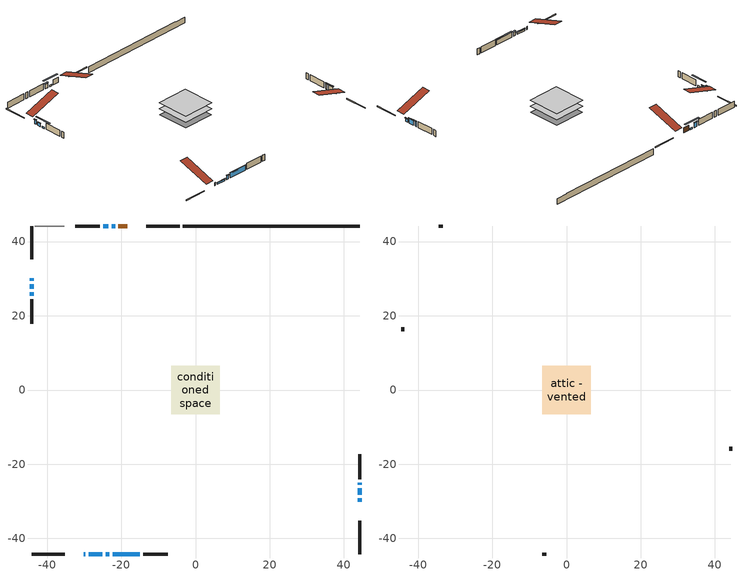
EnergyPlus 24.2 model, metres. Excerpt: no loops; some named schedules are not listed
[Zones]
conditioned space
 floor adiabatic (AdiabaticFloorConstruction): -6.49,-6.49 -6.49,6.49 6.49,6.49 6.49,-6.49 z0.76
 floor foundation (Slab1 construction): -6.29,-6.29 -6.29,6.29 6.29,6.29 6.29,-6.29 z-1.68
 wall outside (RimJoist1 construction): -4.3,44.18 -13.21,44.18 / -44.18,-44.18 -35.26,-44.18 / -44.18,44.18 -44.18,35.26 / 44.18,-44.18 44.18,-35.26 z0.76:1.06
 wall outside (AdiabaticWallConstruction 1): -18.4,44.18 -20.74,44.18 z0.76:2.79
 wall outside (AdiabaticWallConstruction): -30.07,-44.18 -29.66,-44.18 z0.76:1.98; -28.73,-44.18 -25.08,-44.18 z0.76:1.37; -44.18,30.07 -44.18,29.41 z0.76:2.54; -44.18,28.48 -44.18,27.26 z0.76:1.93; -21.67,44.18 -22.59,44.18 / -44.18,26.34 -44.18,25.42 z0.76:1.22; 44.18,-30.07 44.18,-29.21 z0.76:2.08; 44.18,-28.28 44.18,-26.45 / 44.18,-25.52 44.18,-24.97 / -22.36,-44.18 -15.04,-44.18 z0.76:2.74; -23.51,44.18 -24.84,44.18 z0.76:2.59; -24.15,-44.18 -23.28,-44.18 z0.76:2.39
 wall outside (Wall1 construction): -25.77,44.18 -32.45,44.18 / -14.11,-44.18 -7.43,-44.18 / -44.18,24.49 -44.18,17.81 / 44.18,-24.04 44.18,-17.35 z0.76:3.2
 wall foundation (FoundationWall1 construction): -3.37,44.18,-1.68 -3.37,44.18,0.76 39.42,44.18,0.76 39.42,44.18,0.58 44.18,44.18,0.58 44.18,44.18,-1.68
 wall adiabatic (Wall3 construction): -35.41,44.18 -43.25,44.18 z0.76:3.2
 window (WindowConstruction 9): -30.07,-44.18 -29.66,-44.18 z0.76:1.98
 window (WindowConstruction 6): -28.73,-44.18 -25.08,-44.18 z0.76:1.37
 window (WindowConstruction 7): -44.18,30.07 -44.18,29.41 z0.76:2.54
 window (WindowConstruction 8): -44.18,28.48 -44.18,27.26 z0.76:1.93
 window (WindowConstruction 10): -21.67,44.18 -22.59,44.18 z0.76:1.22
 window (WindowConstruction 11): -44.18,26.33 -44.18,25.42 z0.76:1.22
 window (WindowConstruction): 44.18,-30.07 44.18,-29.21 z0.76:2.08
 window (WindowConstruction 1): 44.18,-28.28 44.18,-26.45 z0.76:2.74
 window (WindowConstruction 2): 44.18,-25.52 44.18,-24.97 z0.76:2.74
 window (WindowConstruction 3): -23.52,44.18 -24.84,44.18 z0.76:2.59
 window (WindowConstruction 4): -24.15,-44.18 -23.28,-44.18 z0.76:2.38
 window (WindowConstruction 5): -22.36,-44.18 -15.04,-44.18 z0.76:2.74
 door (Door): -18.41,44.18 -20.74,44.18 z0.76:2.79
 ceiling adiabatic (AdiabaticFloorConstruction): 6.49,-6.49 6.49,6.49 -6.49,6.49 -6.49,-6.49 z0.76
attic - vented
 floor to conditioned space (Floor1 construction Reversed): -6.49,-6.49 -6.49,6.49 6.49,6.49 6.49,-6.49 z3.2
 wall outside (Wall2 construction): -33.38,44.18 -34.48,44.18 / -6.5,-44.18 -5.4,-44.18 / -44.18,16.88 -44.18,15.78 / 44.18,-16.42 44.18,-15.33 z0.76:3.2
 roof outside (Roof1 construction): -17.48,44.18,3.2 -17.48,31.53,7.41 -14.14,31.53,7.41 -14.14,44.18,3.2; -31,-44.18,3.2 -31,-31.53,7.41 -34.33,-31.53,7.41 -34.33,-44.18,3.2; -44.18,31,3.2 -31.53,31,7.41 -31.53,34.33,7.41 -44.18,34.33,3.2; 44.18,-31,3.2 31.53,-31,7.41 31.53,-34.33,7.41 44.18,-34.33,3.2
shading: -24.88,-44.18 -28.94,-44.18 -28.94,-44.59 -24.88,-44.59 z1.57; -44.18,29.21 -44.18,30.27 -44.59,30.27 -44.59,29.21 z2.74; -44.18,27.06 -44.18,28.68 -44.59,28.68 -44.59,27.06 z2.13; -25.53,44.18 -18.73,44.18 -18.73,44.59 -25.53,44.59 z4.16; -44.18,22.48 -44.18,29.28 -44.59,29.28 -44.59,22.48 z4.16; 44.18,-29.01 44.18,-30.27 44.59,-30.27 44.59,-29.01 z2.28; 44.18,-26.25 44.18,-28.48 44.59,-28.48 44.59,-26.25 z2.94; 44.18,-24.76 44.18,-25.72 44.59,-25.72 44.59,-24.76 z2.94; -25.04,44.18 -23.31,44.18 -23.31,44.59 -25.04,44.59 z2.79; -23.08,-44.18 -24.35,-44.18 -24.35,-44.59 -23.08,-44.59 z2.59; -14.84,-44.18 -22.56,-44.18 -22.56,-44.59 -14.84,-44.59 z2.94
[Building]
Building 1: Terrain=Suburbs
[Site:Location]
Windsor AP_ON: Latitude {deg}=42.28; Longitude {deg}=-82.96; Time Zone {hr}=-5; Elevation {m}=190; Keep Site Location Information=Yes
[Site:GroundTemperature:Shallow]
6.34957, 4.46684, 4.31606, 5.20952, 8.79623, 12.3662, 15.4612, 17.4219, 17.5884, 15.9938, 12.9777, 9.51722
[Site:WaterMainsTemperature]
Calculation Method=Schedule; Temperature Schedule=mains temperature schedule
[Material] Roughness=Rough; Thermal Absorptance=0.9
Name | Thickness {m} | Conductivity {W/m-K} | Density {kg/m3} | Specific Heat {J/kg-K} | Solar Absorptance | Visible Absorptance
asphalt or fiberglass shingles | 0.00635 | 0.162714 | 1121.4 | 1465.45 | 0.91 | 0.91
ceiling loosefill ins | 0.254 | 0.0480833 | 16.02 | 1046.75 | 0.7 | 0.7
ceiling stud and cavity | 0.1397 | 0.132008 | 65.682 | 1177.47 | 0.7 | 0.7
concrete 4.0 in. | 0.1016 | 1.803125 | 2242.8 | 837.4 | 0.7 | 0.7
concrete 8.0 in. | 0.2032 | 1.803125 | 2242.8 | 837.4 | 0.7 | 0.7
door material | 0.04445 | 0.053851 | 512.64 | 1214.23 | 0.7 | 0.7
exterior vertical ins | 0.000878716 | 0.029427 | 32.04 | 1214.23 | 0.7 | 0.7
floor covering | 0.0127 | 0.0433444 | 54.468 | 1339.84 | 0.6 | 0.6
floor rigid ins; wall rigid ins 1 | 0.512978 | 0.029427 | 32.04 | 1214.23 | 0.7 | 0.7
floor stud and cavity | 0.1397 | 1.75129 | 37.0049 | 1207.88 | 0.7 | 0.7
furniture material conditioned space 1 | 0.1524 | 0.115458 | 640.8 | 1214.23 | 0.6 | 0.6
gypsum board | 0.0127 | 0.160291 | 801 | 837.4 | 0.6 | 0.6
gypsum board 1 | 0.0127 | 0.160291 | 801 | 837.4 | 0.7 | 0.7
osb sheathing 0.5 in. | 0.0127 | 0.115458 | 512.64 | 1214.23 | 0.7 | 0.7
osb sheathing 0.75 in. | 0.01905 | 0.115458 | 512.64 | 1214.23 | 0.7 | 0.7
rim joist stud and cavity | 0.0508 | 0.648972 | 50.32683 | 1063.81 | 0.6 | 0.6
slab rigid ins | 0.000311932 | 0.029427 | 32.04 | 1214.23 | 0.7 | 0.7
wall rigid ins | 0.051816 | 0.029427 | 32.04 | 1214.23 | 0.91 | 0.91
wall stud and cavity | 0.1397 | 0.0752735 | 139.0536 | 1170.24 | 0.7 | 0.7
wall stud and cavity 1 | 0.0889 | 6.9971 | 50.32683 | 1063.81 | 0.6 | 0.6
wall stud and cavity 2 | 0.1397 | 0.541424 | 139.0536 | 1170.24 | 0.7 | 0.7
wall stud and cavity 3 | 0.0889 | 0.380278 | 52.3479 | 1209.89 | 0.7 | 0.7
wall stud and cavity 4 | 0.0889 | 0.391764 | 83.0341 | 1211.67 | 0.7 | 0.7
wood siding | 0.0254 | 0.102417 | 544.68 | 1172.36 | 0.91 | 0.91
wood siding 1 | 0.00254 | 0.102417 | 544.68 | 1172.36 | 0.91 | 0.91
wood siding 2; wood siding 3; wood siding 4 | 0.0254 | 0.102417 | 544.68 | 1172.36 | 0.7 | 0.7
[WindowMaterial:SimpleGlazingSystem]
Name | U-Factor {W/m2-K} | Solar Heat Gain Coefficient
WindowMaterial | 2.93666 | 0.65
WindowMaterial 1 | 2.97868 | 0.59
WindowMaterial 2 | 2.96562 | 0.63
WindowMaterial 3 | 2.94859 | 0.64
WindowMaterial 4 | 2.929848 | 0.66
WindowMaterial 5 | 2.95653 | 0.63
WindowMaterial 6 | 2.949721 | 0.64
WindowMaterial 7 | 2.9219 | 0.66
WindowMaterial 8 | 3.026374 | 0.54
WindowMaterial 9 | 3.00764 | 0.58
[Construction]
AdiabaticFloorConstruction: floor stud and cavity, floor rigid ins, osb sheathing 0.75 in., floor covering
AdiabaticWallConstruction: wood siding 3, wall rigid ins 1, wall stud and cavity 3, gypsum board
AdiabaticWallConstruction 1: wood siding 4, wall rigid ins 1, wall stud and cavity 3, gypsum board
Door: door material
Floor1 construction Reversed: gypsum board, ceiling stud and cavity, ceiling loosefill ins
FoundationWall1 construction: concrete 8.0 in., gypsum board 1
furniture construction conditioned space 1: furniture material conditioned space 1
PartitionWallConstruction: gypsum board, wall stud and cavity 4, gypsum board
RimJoist1 construction: wood siding 2, rim joist stud and cavity
Roof1 construction: asphalt or fiberglass shingles
Slab1 construction: slab rigid ins, concrete 4.0 in.
Wall1 construction: wood siding, osb sheathing 0.5 in., wall stud and cavity, gypsum board
Wall2 construction: wood siding 1, wall stud and cavity 1
Wall3 construction: wall rigid ins, osb sheathing 0.5 in., wall stud and cavity 2, gypsum board
WindowConstruction: WindowMaterial
WindowConstruction 1; WindowConstruction 5: WindowMaterial 1
WindowConstruction 10; WindowConstruction 11: WindowMaterial 9
WindowConstruction 2: WindowMaterial 2
WindowConstruction 3: WindowMaterial 3
WindowConstruction 4: WindowMaterial 4
WindowConstruction 6: WindowMaterial 5
WindowConstruction 7: WindowMaterial 6
WindowConstruction 8: WindowMaterial 7
WindowConstruction 9: WindowMaterial 8
[Zone] Multiplier=1; Part of Total Floor Area=Yes
Name | Volume {m3}
attic - vented | 115.32
conditioned space | 884.8
[Space]
Name | Zone | Volume {m3}
attic - vented 1 | attic - vented | 115.32
conditioned space 1 | conditioned space | 884.8
[ZoneInfiltration:EffectiveLeakageArea]
infil attic - vented 1: Zone or Space=attic - vented 1; Schedule=Always On Discrete; Effective Air Leakage Area {cm2}=7490.67; Stack Coefficient=0.000462661; Wind Coefficient=1.45329e-05
[ZoneMixing]
whole house fan mix: Zone or Space=attic - vented; Schedule=Always On Continuous; Design Flow Rate Calculation Method=Flow/Zone; Design Flow Rate {m3/s}=0; Source Zone or Space=conditioned space
[SurfaceProperty:ExposedFoundationPerimeter]
Slab1: Exposed Perimeter Calculation Method=TotalExposedPerimeter; Total Exposed Perimeter {m}=47.549
[InternalMass] Zone or ZoneList=conditioned space; Space or SpaceList=conditioned space 1
Name | Construction | Surface Area {m2}
furniture mass conditioned space 1 | furniture construction conditioned space 1 | 130.72
partition wall mass | PartitionWallConstruction | 326.8
[Lights]
interior lighting: Zone or ZoneList or Space or SpaceList=conditioned space 1; Schedule=interior lighting schedule; Design Level Calculation Method=LightingLevel; Lighting Level {W}=343.2; Return Air Fraction=0; Fraction Radiant=0.6; Fraction Visible=0.2; Fraction Replaceable=1
[People]
occupants: Zone or ZoneList or Space or SpaceList=conditioned space 1; Number of People Schedule=occupants schedule; Number of People Calculation Method=People; Number of People=3; Fraction Radiant=0.314171; Sensible Heat Fraction=0.56303; Activity Level Schedule=occupants activity schedule; Carbon Dioxide Generation Rate {m3/s-W}=0; Enable ASHRAE 55 Comfort Warnings=No; Mean Radiant Temperature Calculation Type=EnclosureAveraged
[ElectricEquipment] Zone or ZoneList or Space or SpaceList=conditioned space 1; Design Level Calculation Method=EquipmentLevel
Name | Schedule | Design Level {W} | Fraction Latent | Fraction Radiant | Fraction Lost
clothes dryer | clothes dryer schedule | 140.772 | 0.015 | 0.081 | 0.85
clothes washer | clothes washer schedule | 32.1985 | 0.03 | 0.162 | 0.7
cooking range | cooking range schedule | 208.969 | 0.08 | 0.432 | 0.2
dishwasher | dishwasher schedule | 66.8632 | 0.3 | 0.18 | 0.4
fridge | fridge schedule | 72.9452 | 0 | 0.6 | 0
mech vent bath fan 0 | mech vent bath fan 0 schedule | 2.2 | 0 | 0 | 1
mech vent bath fan 1 | mech vent bath fan 1 schedule | 2.2 | 0 | 0 | 1
mech vent bath fan 2 | mech vent bath fan 2 schedule | 2.2 | 0 | 0 | 1
mech vent house fan | mech vent house fan schedule | 0 | 0 | 0 | 1
mech vent house fan cfis | mech vent house fan cfis schedule | 0 | 0 | 0 | 0
mech vent range fan 0 | mech vent range fan 0 schedule | 2.2 | 0 | 0 | 1
misc plug loads | misc plug loads schedule | 494.7 | 0.045 | 0.513 | 0.1
whole house fan | Always On Discrete | 0 | 0 | 0 | 1
[OtherEquipment] Zone or ZoneList or Space or SpaceList=conditioned space 1; Design Level Calculation Method=EquipmentLevel
Name | Fuel Type | Schedule | Design Level {W} | Fraction Latent | Fraction Radiant | Fraction Lost
clothes dryer 1 | Electricity | clothes dryer schedule | 0 | 0.015 | 0.081 | 0.85
cooking range 1 | Electricity | cooking range schedule | 0 | 0.08 | 0.432 | 0.2
general water use latent | None | general water use schedule | 59.3978 | 1 | 0 | 0
general water use sensible | None | general water use schedule | -58.539 | 0 | 0.6 | 0
mech vent house fan latent load | None | Always On Discrete | 0 | 1 | 0 | 0
mech vent house fan sensible load | None | Always On Discrete | 0 | 0 | 0 | 0
water heater energy adjustment1 | NaturalGas | Always On Discrete | 0.01 | 0 | 0 | 1
[ZoneInfiltration:DesignFlowRate] Zone or ZoneList or Space or SpaceList=conditioned space 1; Schedule=Always On Discrete; Design Flow Rate Calculation Method=Flow/Zone; Design Flow Rate {m3/s}=0
infil flow; natural vent flow; whole house fan flow
[AvailabilityManager:Scheduled]
central ac and furnace airloop Availability Manager: Schedule=Always On Discrete
[Foundation:Kiva]
Foundation Kiva 1: Initial Indoor Air Temperature {C}=18; Wall Height Above Grade {m}=0.759988; Wall Depth Below Slab {m}=0.2032; Custom Block Material Name 1=exterior vertical ins; Custom Block Depth 1 {m}=2.43998; Custom Block X Position 1 {m}=0.2159; Custom Block Z Position 1 {m}=0
[Foundation:Kiva:Settings]
Soil Conductivity {W/m-K}=0.849921; Soil Density {kg/m3}=1842.3; Soil Specific Heat {J/kg-K}=418.7; Ground Solar Absorptivity=0.9; Ground Thermal Absorptivity=0.9; Ground Surface Roughness {m}=0.03; Far-Field Width {m}=40; Deep-Ground Boundary Condition=ZeroFlux; Deep-Ground Depth {m}=40; Minimum Cell Dimension {m}=0.2; Maximum Cell Growth Coefficient=3; Simulation Timestep=Timestep
[Exterior:Lights]
exterior lighting: Schedule=exterior lighting schedule; Design Level {W}=75.6
[EnergyManagementSystem:GlobalVariable]
central_ac_and_furnace_airloop_Fan_RTF
infil_program_Qfan
infil_program_Qinf
natural_vent_program_Qnv
natural_vent_program_Qwhf
[EnergyManagementSystem:Sensor]
Name | Output:Variable or Output:Meter Index Key | Output:Variable or Output:Meter
airflow_gain | infil flow | Infiltration Sensible Heat Gain Energy
airflow_gain_1 | natural vent flow | Infiltration Sensible Heat Gain Energy
airflow_gain_2 | whole house fan flow | Infiltration Sensible Heat Gain Energy
airflow_loss | infil flow | Infiltration Sensible Heat Loss Energy
airflow_loss_1 | natural vent flow | Infiltration Sensible Heat Loss Energy
airflow_loss_2 | whole house fan flow | Infiltration Sensible Heat Loss Energy
clg_load_cond |  | Cooling:EnergyTransfer:Zone:CONDITIONED SPACE
clg_sp_s; clg_sp_s_1 | cooling setpoint | Schedule Value
clothes_dryer_exhaust_0_sch_s | clothes dryer exhaust 0 schedule | Schedule Value
cool_season | cooling season schedule | Schedule Value
htg_load_cond |  | Heating:EnergyTransfer:Zone:CONDITIONED SPACE
htg_sp_s; htg_sp_s_1 | heating setpoint | Schedule Value
ig_ee_conv | clothes dryer | Electric Equipment Convective Heating Energy
ig_ee_conv_2 | cooking range | Electric Equipment Convective Heating Energy
ig_ee_conv_4 | fridge | Electric Equipment Convective Heating Energy
ig_ee_conv_5 | misc plug loads | Electric Equipment Convective Heating Energy
ig_ee_conv_6 | whole house fan | Electric Equipment Convective Heating Energy
ig_ee_rad | clothes dryer | Electric Equipment Radiant Heating Energy
ig_ee_rad_2 | cooking range | Electric Equipment Radiant Heating Energy
ig_ee_rad_4 | fridge | Electric Equipment Radiant Heating Energy
ig_ee_rad_5 | misc plug loads | Electric Equipment Radiant Heating Energy
ig_ee_rad_6 | whole house fan | Electric Equipment Radiant Heating Energy
ig_lgt_conv | interior lighting | Lights Convective Heating Energy
ig_lgt_rad | interior lighting | Lights Radiant Heating Energy
ig_lgt_vis | interior lighting | Lights Visible Radiation Heating Energy
ig_oe_conv | clothes dryer 1 | Other Equipment Convective Heating Energy
ig_oe_conv_1 | cooking range 1 | Other Equipment Convective Heating Energy
ig_oe_conv_2 | general water use latent | Other Equipment Convective Heating Energy
ig_oe_conv_3 | general water use sensible | Other Equipment Convective Heating Energy
ig_oe_conv_4 | water heater energy adjustment1 | Other Equipment Convective Heating Energy
ig_oe_rad | clothes dryer 1 | Other Equipment Radiant Heating Energy
ig_oe_rad_1 | cooking range 1 | Other Equipment Radiant Heating Energy
ig_oe_rad_2 | general water use latent | Other Equipment Radiant Heating Energy
ig_oe_rad_3 | general water use sensible | Other Equipment Radiant Heating Energy
ig_oe_rad_4 | water heater energy adjustment1 | Other Equipment Radiant Heating Energy
ig_ppl_conv | occupants | People Convective Heating Energy
ig_ppl_rad | occupants | People Radiant Heating Energy
im_conv | furniture mass conditioned space 1 | Surface Inside Face Convection Heat Gain Energy
im_conv_1 | partition wall mass | Surface Inside Face Convection Heat Gain Energy
im_ig | furniture mass conditioned space 1 | Surface Inside Face Internal Gains Radiation Heat Gain Energy
im_ig_1 | partition wall mass | Surface Inside Face Internal Gains Radiation Heat Gain Energy
im_lgt | furniture mass conditioned space 1 | Surface Inside Face Lights Radiation Heat Gain Energy
im_lgt_1 | partition wall mass | Surface Inside Face Lights Radiation Heat Gain Energy
im_sol | furniture mass conditioned space 1 | Surface Inside Face Solar Radiation Heat Gain Energy
im_sol_1 | partition wall mass | Surface Inside Face Solar Radiation Heat Gain Energy
im_surf | furniture mass conditioned space 1 | Surface Inside Face Net Surface Thermal Radiation Heat Gain Energy
im_surf_1 | partition wall mass | Surface Inside Face Net Surface Thermal Radiation Heat Gain Energy
mech_vent_bath_fan_0_sch_s | mech vent bath fan 0 schedule | Schedule Value
mech_vent_bath_fan_1_sch_s | mech vent bath fan 1 schedule | Schedule Value
mech_vent_bath_fan_2_sch_s | mech vent bath fan 2 schedule | Schedule Value
mech_vent_range_fan_0_sch_s | mech vent range fan 0 schedule | Schedule Value
mv_conv | mech vent bath fan 0 | Electric Equipment Convective Heating Energy
mv_conv_1 | mech vent bath fan 1 | Electric Equipment Convective Heating Energy
mv_conv_2 | mech vent bath fan 2 | Electric Equipment Convective Heating Energy
mv_conv_3 | mech vent house fan | Electric Equipment Convective Heating Energy
mv_conv_4 | mech vent house fan cfis | Electric Equipment Convective Heating Energy
mv_conv_5 | mech vent range fan 0 | Electric Equipment Convective Heating Energy
mv_conv_6 | mech vent house fan latent load | Other Equipment Convective Heating Energy
mv_conv_7 | mech vent house fan sensible load | Other Equipment Convective Heating Energy
mv_rad | mech vent bath fan 0 | Electric Equipment Radiant Heating Energy
mv_rad_1 | mech vent bath fan 1 | Electric Equipment Radiant Heating Energy
mv_rad_2 | mech vent bath fan 2 | Electric Equipment Radiant Heating Energy
mv_rad_3 | mech vent house fan | Electric Equipment Radiant Heating Energy
mv_rad_4 | mech vent house fan cfis | Electric Equipment Radiant Heating Energy
mv_rad_5 | mech vent range fan 0 | Electric Equipment Radiant Heating Energy
mv_rad_6 | mech vent house fan latent load | Other Equipment Radiant Heating Energy
mv_rad_7 | mech vent house fan sensible load | Other Equipment Radiant Heating Energy
natural_vent_s | natural vent schedule | Schedule Value
out_pb_s |  | Site Outdoor Air Barometric Pressure
out_wt_s |  | Site Outdoor Air Humidity Ratio
site_vw_s |  | Site Wind Speed
ss_back_out | Window1 | Surface Window Shortwave from Zone Back Out Window Heat Transfer Rate
ss_back_out_1 | Window12 | Surface Window Shortwave from Zone Back Out Window Heat Transfer Rate
ss_back_out_10 | Window8 | Surface Window Shortwave from Zone Back Out Window Heat Transfer Rate
ss_back_out_11 | Window9 | Surface Window Shortwave from Zone Back Out Window Heat Transfer Rate
ss_back_out_2 | Window15 | Surface Window Shortwave from Zone Back Out Window Heat Transfer Rate
ss_back_out_3 | Window16 | Surface Window Shortwave from Zone Back Out Window Heat Transfer Rate
ss_back_out_4 | Window17 | Surface Window Shortwave from Zone Back Out Window Heat Transfer Rate
ss_back_out_5 | Window18 | Surface Window Shortwave from Zone Back Out Window Heat Transfer Rate
ss_back_out_6 | Window3 | Surface Window Shortwave from Zone Back Out Window Heat Transfer Rate
ss_back_out_7 | Window4 | Surface Window Shortwave from Zone Back Out Window Heat Transfer Rate
ss_back_out_8 | Window5 | Surface Window Shortwave from Zone Back Out Window Heat Transfer Rate
ss_back_out_9 | Window6 | Surface Window Shortwave from Zone Back Out Window Heat Transfer Rate
ss_conv | Door1 | Surface Inside Face Convection Heat Gain Energy
ss_conv_1 | Window1 | Surface Inside Face Convection Heat Gain Energy
ss_conv_10 | Window6 | Surface Inside Face Convection Heat Gain Energy
ss_conv_11 | Window8 | Surface Inside Face Convection Heat Gain Energy
ss_conv_12 | Window9 | Surface Inside Face Convection Heat Gain Energy
ss_conv_2 | Window12 | Surface Inside Face Convection Heat Gain Energy
ss_conv_3 | Window15 | Surface Inside Face Convection Heat Gain Energy
ss_conv_4 | Window16 | Surface Inside Face Convection Heat Gain Energy
ss_conv_5 | Window17 | Surface Inside Face Convection Heat Gain Energy
ss_conv_6 | Window18 | Surface Inside Face Convection Heat Gain Energy
ss_conv_7 | Window3 | Surface Inside Face Convection Heat Gain Energy
ss_conv_8 | Window4 | Surface Inside Face Convection Heat Gain Energy
ss_conv_9 | Window5 | Surface Inside Face Convection Heat Gain Energy
ss_ig | Door1 | Surface Inside Face Internal Gains Radiation Heat Gain Energy
ss_ig_1 | Window1 | Surface Inside Face Internal Gains Radiation Heat Gain Energy
ss_ig_10 | Window6 | Surface Inside Face Internal Gains Radiation Heat Gain Energy
ss_ig_11 | Window8 | Surface Inside Face Internal Gains Radiation Heat Gain Energy
ss_ig_12 | Window9 | Surface Inside Face Internal Gains Radiation Heat Gain Energy
ss_ig_2 | Window12 | Surface Inside Face Internal Gains Radiation Heat Gain Energy
ss_ig_3 | Window15 | Surface Inside Face Internal Gains Radiation Heat Gain Energy
ss_ig_4 | Window16 | Surface Inside Face Internal Gains Radiation Heat Gain Energy
ss_ig_5 | Window17 | Surface Inside Face Internal Gains Radiation Heat Gain Energy
ss_ig_6 | Window18 | Surface Inside Face Internal Gains Radiation Heat Gain Energy
ss_ig_7 | Window3 | Surface Inside Face Internal Gains Radiation Heat Gain Energy
ss_ig_8 | Window4 | Surface Inside Face Internal Gains Radiation Heat Gain Energy
ss_ig_9 | Window5 | Surface Inside Face Internal Gains Radiation Heat Gain Energy
ss_lgt | Door1 | Surface Inside Face Lights Radiation Heat Gain Energy
ss_sol | Door1 | Surface Inside Face Solar Radiation Heat Gain Energy
ss_surf | Door1 | Surface Inside Face Net Surface Thermal Radiation Heat Gain Energy
ss_surf_1 | Window1 | Surface Inside Face Net Surface Thermal Radiation Heat Gain Energy
ss_surf_10 | Window6 | Surface Inside Face Net Surface Thermal Radiation Heat Gain Energy
ss_surf_11 | Window8 | Surface Inside Face Net Surface Thermal Radiation Heat Gain Energy
ss_surf_12 | Window9 | Surface Inside Face Net Surface Thermal Radiation Heat Gain Energy
ss_surf_2 | Window12 | Surface Inside Face Net Surface Thermal Radiation Heat Gain Energy
ss_surf_3 | Window15 | Surface Inside Face Net Surface Thermal Radiation Heat Gain Energy
ss_surf_4 | Window16 | Surface Inside Face Net Surface Thermal Radiation Heat Gain Energy
ss_surf_5 | Window17 | Surface Inside Face Net Surface Thermal Radiation Heat Gain Energy
ss_surf_6 | Window18 | Surface Inside Face Net Surface Thermal Radiation Heat Gain Energy
ss_surf_7 | Window3 | Surface Inside Face Net Surface Thermal Radiation Heat Gain Energy
ss_surf_8 | Window4 | Surface Inside Face Net Surface Thermal Radiation Heat Gain Energy
ss_surf_9 | Window5 | Surface Inside Face Net Surface Thermal Radiation Heat Gain Energy
ss_trans_in | Window1 | Surface Window Transmitted Solar Radiation Rate
ss_trans_in_1 | Window12 | Surface Window Transmitted Solar Radiation Rate
ss_trans_in_10 | Window8 | Surface Window Transmitted Solar Radiation Rate
ss_trans_in_11 | Window9 | Surface Window Transmitted Solar Radiation Rate
ss_trans_in_2 | Window15 | Surface Window Transmitted Solar Radiation Rate
ss_trans_in_3 | Window16 | Surface Window Transmitted Solar Radiation Rate
ss_trans_in_4 | Window17 | Surface Window Transmitted Solar Radiation Rate
ss_trans_in_5 | Window18 | Surface Window Transmitted Solar Radiation Rate
ss_trans_in_6 | Window3 | Surface Window Transmitted Solar Radiation Rate
ss_trans_in_7 | Window4 | Surface Window Transmitted Solar Radiation Rate
ss_trans_in_8 | Window5 | Surface Window Transmitted Solar Radiation Rate
ss_trans_in_9 | Window6 | Surface Window Transmitted Solar Radiation Rate
ss_trans_out | Window1 | Surface Inside Face Initial Transmitted Diffuse Transmitted Out Window Solar Radiation Rate
ss_trans_out_1 | Window12 | Surface Inside Face Initial Transmitted Diffuse Transmitted Out Window Solar Radiation Rate
ss_trans_out_10 | Window8 | Surface Inside Face Initial Transmitted Diffuse Transmitted Out Window Solar Radiation Rate
ss_trans_out_11 | Window9 | Surface Inside Face Initial Transmitted Diffuse Transmitted Out Window Solar Radiation Rate
ss_trans_out_2 | Window15 | Surface Inside Face Initial Transmitted Diffuse Transmitted Out Window Solar Radiation Rate
ss_trans_out_3 | Window16 | Surface Inside Face Initial Transmitted Diffuse Transmitted Out Window Solar Radiation Rate
ss_trans_out_4 | Window17 | Surface Inside Face Initial Transmitted Diffuse Transmitted Out Window Solar Radiation Rate
ss_trans_out_5 | Window18 | Surface Inside Face Initial Transmitted Diffuse Transmitted Out Window Solar Radiation Rate
ss_trans_out_6 | Window3 | Surface Inside Face Initial Transmitted Diffuse Transmitted Out Window Solar Radiation Rate
ss_trans_out_7 | Window4 | Surface Inside Face Initial Transmitted Diffuse Transmitted Out Window Solar Radiation Rate
ss_trans_out_8 | Window5 | Surface Inside Face Initial Transmitted Diffuse Transmitted Out Window Solar Radiation Rate
ss_trans_out_9 | Window6 | Surface Inside Face Initial Transmitted Diffuse Transmitted Out Window Solar Radiation Rate
s_conv | Floor1 | Surface Inside Face Convection Heat Gain Energy
